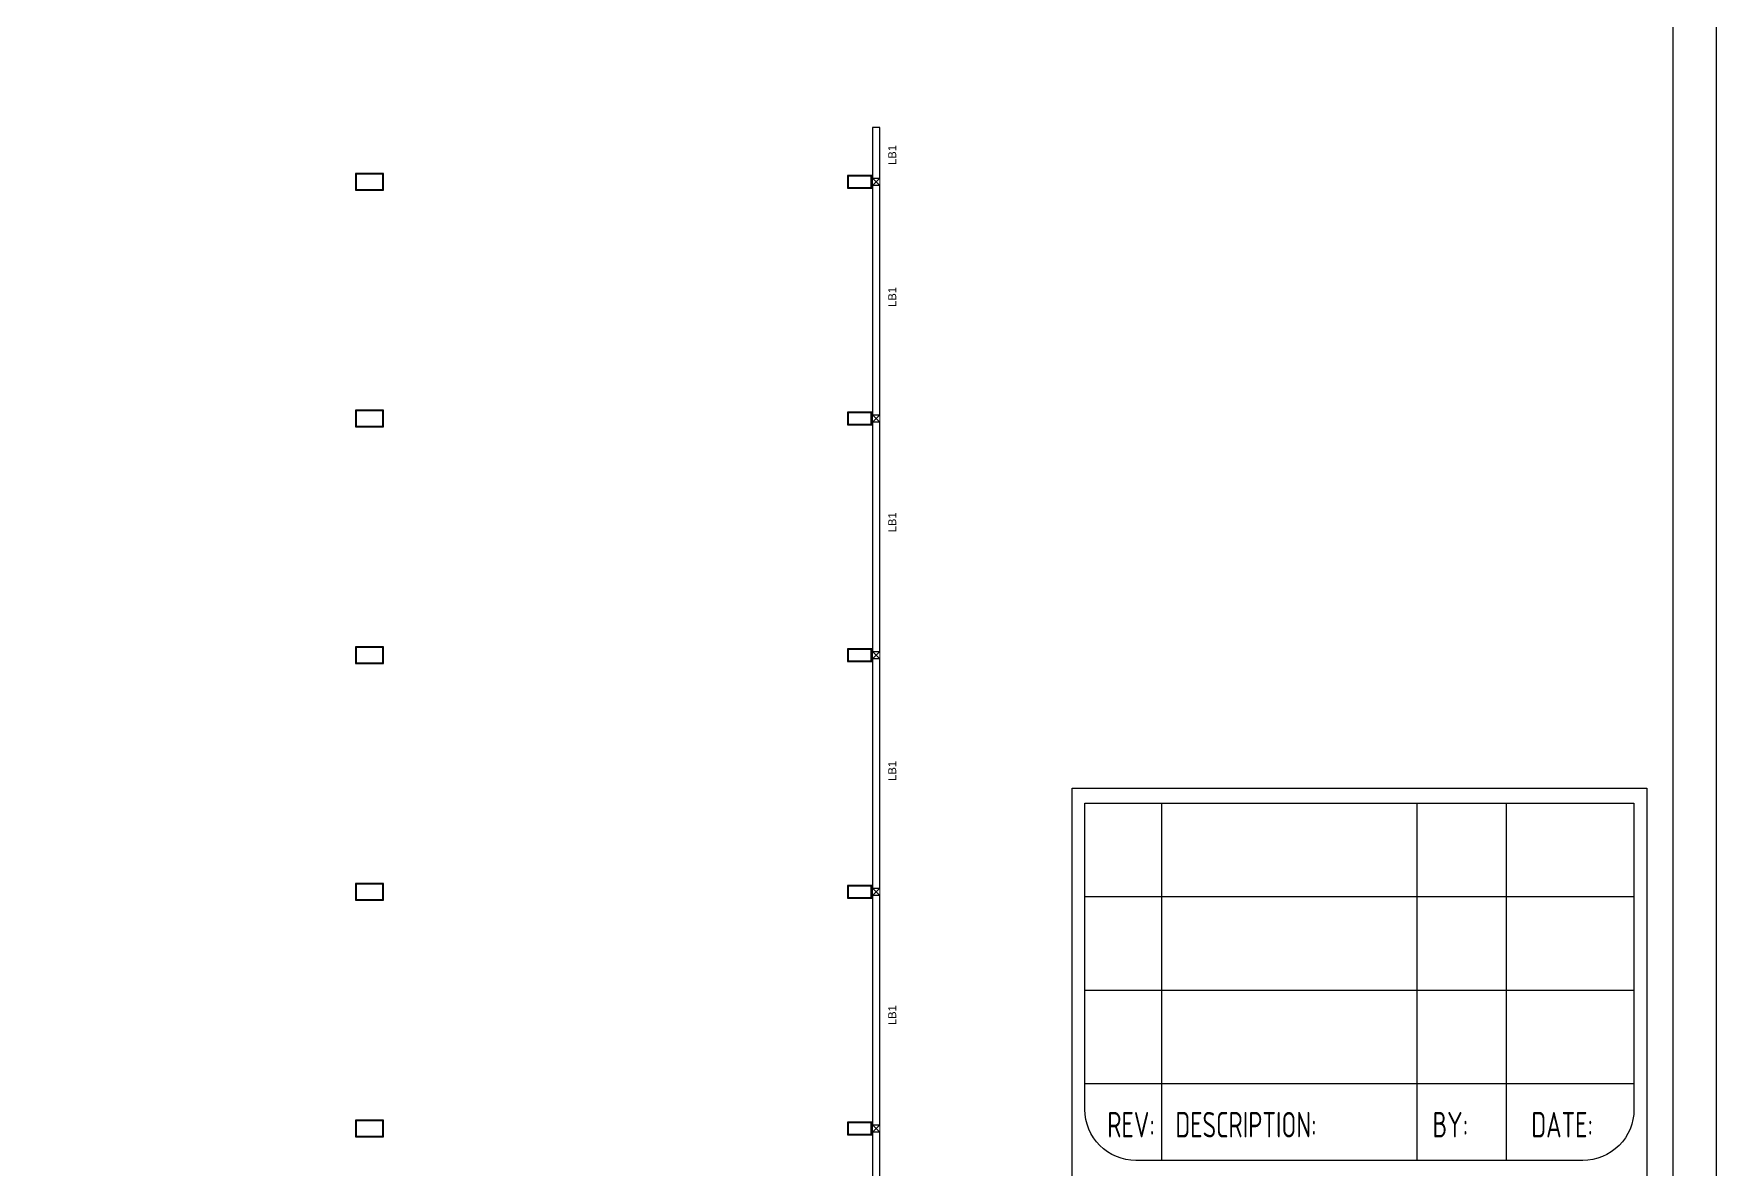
# Model space of a CAD drawing. Header units: inches. Extents: x -605 to 2991212, y -2872845 to 0.
# Drawn here: x 2612766 to 2665350, y -2095740 to -2060232 of the extents above; entities that cross this region are included whole.
import ezdxf
from ezdxf.enums import TextEntityAlignment as Align

# ---------------------------------------------------------------- set-up
doc = ezdxf.new("R2010")
doc.units = ezdxf.units.IN
doc.header["$LTSCALE"] = 600
doc.header["$MEASUREMENT"] = 0
doc.layers.add('rRCC 2', color=40, linetype='Continuous', lineweight=15)
doc.layers.add('rSHEET', color=2, linetype='Continuous', lineweight=30)
doc.styles.get("Standard").update_dxf_attribs({"font": 'arial.ttf'})
doc.styles.add('TEXT3 0.75NA', font='geniso.shx', dxfattribs={"width": 0.75})

msp = doc.modelspace()

# ---------------------------------------------------------------- linework, layer by layer
at = {"color": 1, "linetype": 'ByBlock'}
for points in [[(2638979, -2064749.9), (2639209, -2064749.9), (2639209, -2063164.9), (2638979, -2063164.9)], [(2638979, -2072149.9), (2639209, -2072149.9), (2639209, -2064979.9), (2638979, -2064979.9)], [(2638979, -2079549.9), (2639209, -2079549.9), (2639209, -2072379.9), (2638979, -2072379.9)], [(2638979, -2086949.9), (2639209, -2086949.9), (2639209, -2079779.9), (2638979, -2079779.9)], [(2638979, -2094349.9), (2639209, -2094349.9), (2639209, -2087179.9), (2638979, -2087179.9)], [(2638979, -2101619.8), (2639209, -2101619.8), (2639209, -2094579.9), (2638979, -2094579.9)]]:
    msp.add_lwpolyline(points, close=True, dxfattribs=at)
at = {"color": 6, "linetype": 'ByBlock'}
for points in [[(2623699, -2065127.4), (2623699, -2064602.4), (2622819, -2064602.4), (2622819, -2065127.4)], [(2638964, -2065064.9), (2638964, -2064664.9), (2638194, -2064664.9), (2638194, -2065064.9)], [(2623699, -2072527.4), (2623699, -2072002.4), (2622819, -2072002.4), (2622819, -2072527.4)], [(2638964, -2072464.9), (2638964, -2072064.9), (2638194, -2072064.9), (2638194, -2072464.9)], [(2623699, -2079927.4), (2623699, -2079402.4), (2622819, -2079402.4), (2622819, -2079927.4)], [(2638964, -2079864.9), (2638964, -2079464.9), (2638194, -2079464.9), (2638194, -2079864.9)], [(2623699, -2087327.4), (2623699, -2086802.4), (2622819, -2086802.4), (2622819, -2087327.4)], [(2638964, -2087264.9), (2638964, -2086864.9), (2638194, -2086864.9), (2638194, -2087264.9)], [(2623699, -2094727.4), (2623699, -2094202.4), (2622819, -2094202.4), (2622819, -2094727.4)], [(2638964, -2094664.9), (2638964, -2094264.9), (2638194, -2094264.9), (2638194, -2094664.9)]]:
    msp.add_lwpolyline(points, close=True, dxfattribs=at)
at = {"color": 3, "linetype": 'ByBlock'}
for points in [[(2623674, -2065102.4), (2623674, -2064627.4), (2622844, -2064627.4), (2622844, -2065102.4)], [(2638939, -2065039.9), (2638939, -2064689.9), (2638219, -2064689.9), (2638219, -2065039.9)], [(2623674, -2072502.4), (2623674, -2072027.4), (2622844, -2072027.4), (2622844, -2072502.4)], [(2638939, -2072439.9), (2638939, -2072089.9), (2638219, -2072089.9), (2638219, -2072439.9)], [(2623674, -2079902.4), (2623674, -2079427.4), (2622844, -2079427.4), (2622844, -2079902.4)], [(2638939, -2079839.9), (2638939, -2079489.9), (2638219, -2079489.9), (2638219, -2079839.9)], [(2623674, -2087302.4), (2623674, -2086827.4), (2622844, -2086827.4), (2622844, -2087302.4)], [(2638939, -2087239.9), (2638939, -2086889.9), (2638219, -2086889.9), (2638219, -2087239.9)], [(2623674, -2094702.4), (2623674, -2094227.4), (2622844, -2094227.4), (2622844, -2094702.4)], [(2638939, -2094639.9), (2638939, -2094289.9), (2638219, -2094289.9), (2638219, -2094639.9)]]:
    msp.add_lwpolyline(points, close=True, dxfattribs=at)
at = {"layer": 'rRCC 2', "color": 6}
for p, q in [((2639209, -2064749.9), (2638979, -2064979.9)), ((2639209, -2064979.9), (2638979, -2064749.9)), ((2639209, -2072149.9), (2638979, -2072379.9)), ((2639209, -2072379.9), (2638979, -2072149.9)), ((2639209, -2079549.9), (2638979, -2079779.9)), ((2639209, -2079779.9), (2638979, -2079549.9)), ((2639209, -2086949.9), (2638979, -2087179.9)), ((2639209, -2087179.9), (2638979, -2086949.9)), ((2639209, -2094349.9), (2638979, -2094579.9)), ((2639209, -2094579.9), (2638979, -2094349.9))]:
    msp.add_line(p, q, dxfattribs=at)
for points in [[(2639209, -2064749.9), (2638979, -2064749.9), (2638979, -2064979.9), (2639209, -2064979.9)], [(2639209, -2072149.9), (2638979, -2072149.9), (2638979, -2072379.9), (2639209, -2072379.9)], [(2639209, -2079549.9), (2638979, -2079549.9), (2638979, -2079779.9), (2639209, -2079779.9)], [(2639209, -2086949.9), (2638979, -2086949.9), (2638979, -2087179.9), (2639209, -2087179.9)], [(2639209, -2094349.9), (2638979, -2094349.9), (2638979, -2094579.9), (2639209, -2094579.9)]]:
    msp.add_lwpolyline(points, close=True, dxfattribs=at)
at = {"layer": 'rSHEET'}
for p, q in [((2648011.4, -2084290.7), (2648011.4, -2095463.8)), ((2655992.2, -2084290.7), (2655992.2, -2095463.8)), ((2658785.4, -2084290.7), (2658785.4, -2095463.8)), ((2662775.8, -2087217), (2645617.2, -2087217)), ((2662775.8, -2090143.3), (2645617.2, -2090143.3)), ((2662775.8, -2093069.6), (2645617.2, -2093069.6))]:
    msp.add_line(p, q, dxfattribs=at)
msp.add_lwpolyline([(2665350.1, -2154960.9), (2665350.1, -2012738.5), (2564788.7, -2012738.5), (2564788.7, -2154960.9)], close=True, dxfattribs=at)
for points in [[(2663998.1, -2152590.5), (2663998.1, -2015108.9, 0.4142136), (2662982.3, -2014093), (2567156.6, -2014093, 0.4142136), (2566140.7, -2015108.9), (2566140.7, -2152590.5, 0.4142136), (2567156.6, -2153606.4), (2662982.3, -2153606.4, 0.4142136)], [(2645218.1, -2083827), (2663174.9, -2083827), (2663174.9, -2151320.2, -0.4142136), (2661578.7, -2152916.4), (2646814.3, -2152916.4, -0.4142136), (2645218.1, -2151320.2)], [(2662775.8, -2084290.7), (2662775.8, -2093867.6, -0.4142136), (2661179.7, -2095463.8), (2647213.3, -2095463.8, -0.4142136), (2645617.2, -2093867.6), (2645617.2, -2084290.7)]]:
    msp.add_lwpolyline(points, format="xyb", close=True, dxfattribs=at)

# ---------------------------------------------------------------- texts
at = {"layer": 'rRCC 2'}
for p in [(2639596.8, -2064025.3), (2639596.8, -2068463.5), (2639596.8, -2075510.7), (2639596.8, -2083281.1), (2639596.8, -2090917.9)]:
    msp.add_text('LB1', height=250, rotation=90, dxfattribs=at).set_placement(p, align=Align.MIDDLE_CENTER)
at = {"layer": 'rSHEET', "style": 'TEXT3 0.75NA', "width": 0.75}
for s, height, p in [('REV:', 798.08, (2646316.5, -2094742.2)), ('DESCRIPTION:', 798.078, (2648444, -2094742.2)), ('BY:', 798.08, (2656480.2, -2094742.2)), ('DATE:', 798.08, (2659567.6, -2094742.2))]:
    msp.add_text(s, height=height, dxfattribs=at).set_placement(p)

doc.saveas('drawing.dxf')
